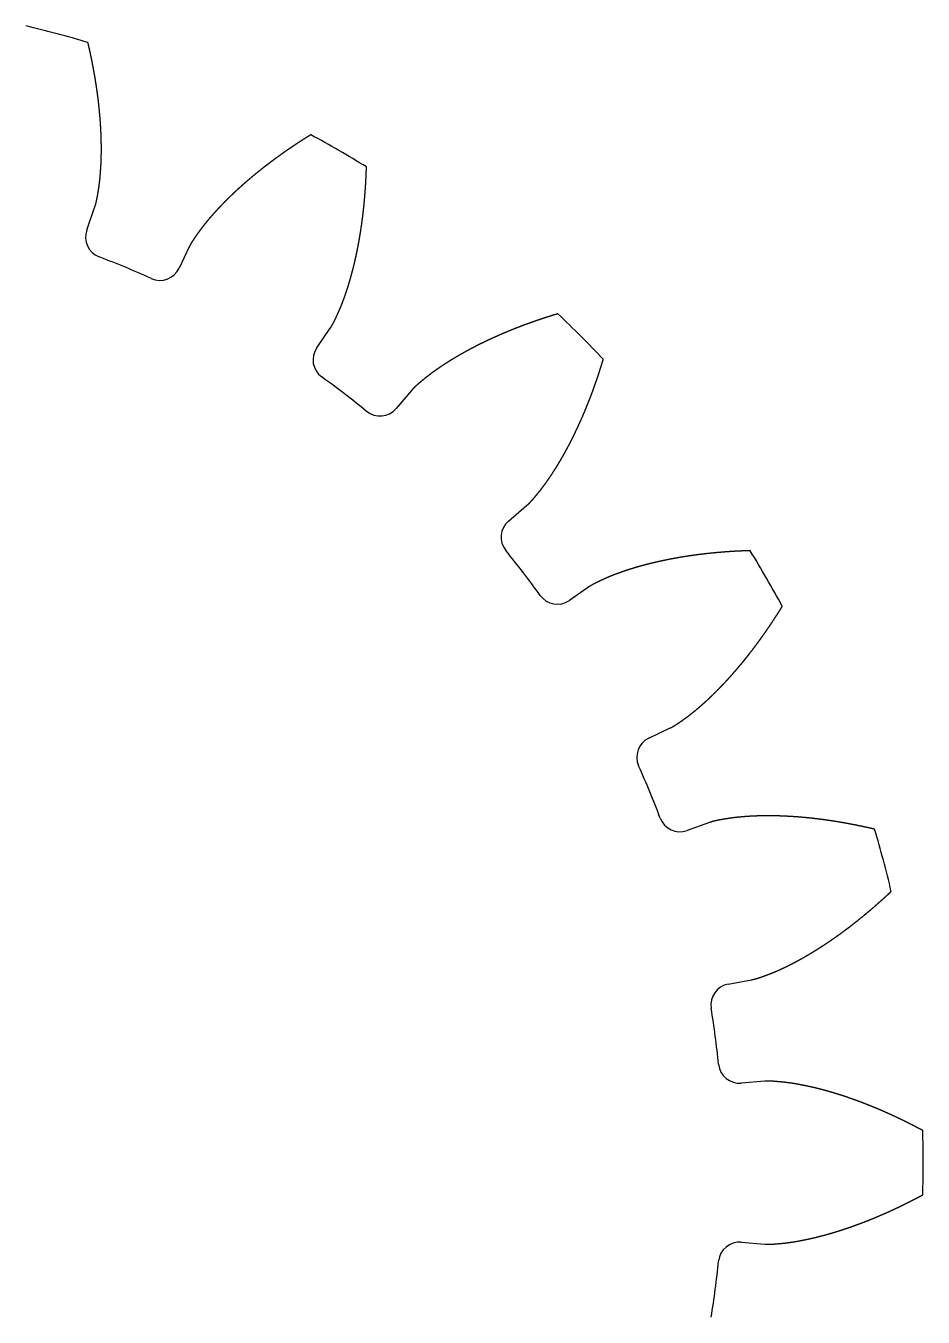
# Model space of a CAD drawing. Header units: millimetres. Extents: x -95.5 to -4.7, y -19.2 to 49.8.
# Drawn here: x -29.64 to -4.68, y 9.04 to 44.94 of the extents above; entities that cross this region are included whole.
import ezdxf

# ---------------------------------------------------------------- set-up
doc = ezdxf.new("R2010")
doc.units = ezdxf.units.MM
doc.layers.get('0').update_dxf_attribs({"linetype": 'CONTINUOUS'})

msp = doc.modelspace()

# ---------------------------------------------------------------- linework, layer by layer
for p, q in [((-27.946, 39.267, 0), (-27.725, 39.889)), ((-27.946, 39.267), (-27.725, 39.889)), ((-25.093, 38.799, 0), (-25.377, 38.202)), ((-25.093, 38.799), (-25.377, 38.202)), ((-21.548, 35.992, 0), (-21.174, 36.536)), ((-21.548, 35.992), (-21.174, 36.536)), ((-18.914, 34.802, 0), (-19.342, 34.299)), ((-18.914, 34.802), (-19.342, 34.299)), ((-16.216, 31.173, 0), (-15.714, 31.602)), ((-16.216, 31.173), (-15.714, 31.602)), ((-13.98, 29.342, 0), (-14.523, 28.967)), ((-13.98, 29.342), (-14.523, 28.967)), ((-12.313, 25.139, 0), (-11.717, 25.422)), ((-12.313, 25.139), (-11.717, 25.422)), ((-10.627, 22.791, 0), (-11.249, 22.57)), ((-10.627, 22.791), (-11.249, 22.57)), ((-10.105, 18.3, 0), (-9.455, 18.419)), ((-10.105, 18.3), (-9.455, 18.419)), ((-9.084, 15.595, 0), (-9.742, 15.542)), ((-9.084, 15.595), (-9.742, 15.542)), ((-9.742, 11.122, 0), (-9.084, 11.069, 0)), ((-9.742, 11.122), (-9.084, 11.069))]:
    msp.add_line(p, q)
for centre, radius, start, end in [((-37.183, 13.332, 0), 32.5, 73.4232, 76.5768), ((-37.183, 13.332), 32.5, 73.4232, 76.5768), ((-37.183, 13.332, 0), 32.5, 58.4232, 61.5768), ((-37.183, 13.332), 32.5, 58.4232, 61.5768), ((-27.392, 39.07, 0), 0.588, 160.4327, 249.1716), ((-27.392, 39.07), 0.588, 160.4327, 249.1716), ((-37.183, 13.332, 0), 26.949, 65.8284, 69.1716), ((-37.183, 13.332), 26.949, 65.8284, 69.1716), ((-25.908, 38.455, 0), 0.588, 245.8284, 334.5673), ((-25.908, 38.455), 0.588, 245.8284, 334.5673), ((-37.183, 13.332, 0), 32.5, 43.4232, 46.5768), ((-37.183, 13.332), 32.5, 43.4232, 46.5768), ((-21.064, 35.659, 0), 0.588, 145.4327, 234.1716), ((-21.064, 35.659), 0.588, 145.4327, 234.1716), ((-37.183, 13.332, 0), 26.949, 50.8284, 54.1716), ((-37.183, 13.332), 26.949, 50.8284, 54.1716), ((-19.79, 34.681, 0), 0.588, 230.8284, 319.5673), ((-19.79, 34.681), 0.588, 230.8284, 319.5673), ((-15.835, 30.726, 0), 0.588, 130.4327, 219.1716), ((-15.835, 30.726), 0.588, 130.4327, 219.1716), ((-37.183, 13.332, 0), 26.949, 35.8284, 39.1716), ((-37.183, 13.332), 26.949, 35.8284, 39.1716), ((-37.183, 13.332, 0), 32.5, 28.4232, 31.5768), ((-37.183, 13.332), 32.5, 28.4232, 31.5768), ((-14.857, 29.451, 0), 0.588, 215.8284, 304.5673), ((-14.857, 29.451), 0.588, 215.8284, 304.5673), ((-12.061, 24.608, 0), 0.588, 115.4327, 204.1716), ((-12.061, 24.608), 0.588, 115.4327, 204.1716), ((-37.183, 13.332, 0), 26.949, 20.8284, 24.1716), ((-37.183, 13.332), 26.949, 20.8284, 24.1716), ((-11.446, 23.124, 0), 0.588, 200.8284, 289.5673), ((-11.446, 23.124), 0.588, 200.8284, 289.5673), ((-37.183, 13.332, 0), 32.5, 13.4232, 16.5768), ((-37.183, 13.332), 32.5, 13.4232, 16.5768), ((-9.998, 17.721, 0), 0.588, 100.4327, 189.1716), ((-9.998, 17.721), 0.588, 100.4327, 189.1716), ((-37.183, 13.332, 0), 26.949, 5.8284, 9.1716), ((-37.183, 13.332), 26.949, 5.8284, 9.1716), ((-9.789, 16.129, 0), 0.588, 185.8284, 274.5673), ((-9.789, 16.129), 0.588, 185.8284, 274.5673), ((-37.183, 13.332, 0), 32.5, -1.5768, 1.5768), ((-37.183, 13.332), 32.5, -1.5768, 1.5768), ((-9.789, 10.536, 0), 0.588, 85.4327, 174.1716), ((-9.789, 10.536), 0.588, 85.4327, 174.1716), ((-37.183, 13.332, 0), 26.949, 350.8284, 354.1716), ((-37.183, 13.332), 26.949, 350.8284, 354.1716)]:
    msp.add_arc(centre, radius, start, end)
for points in [[(-27.725, 39.889, 0), (-27.721, 39.901, 0), (-27.713, 39.925, 0), (-27.701, 39.961, 0), (-27.688, 40.01, 0), (-27.673, 40.071, 0), (-27.661, 40.134, 0), (-27.649, 40.196, 0), (-27.638, 40.259, 0), (-27.627, 40.322, 0), (-27.617, 40.385, 0), (-27.607, 40.448, 0), (-27.598, 40.511, 0), (-27.59, 40.574, 0), (-27.583, 40.638, 0), (-27.576, 40.702, 0), (-27.57, 40.766, 0), (-27.565, 40.83, 0), (-27.56, 40.895, 0), (-27.555, 40.959, 0), (-27.551, 41.024, 0), (-27.548, 41.089, 0), (-27.545, 41.153, 0), (-27.543, 41.218, 0), (-27.541, 41.283, 0), (-27.539, 41.349, 0), (-27.538, 41.414, 0), (-27.538, 41.479, 0), (-27.538, 41.545, 0), (-27.538, 41.61, 0), (-27.539, 41.676, 0), (-27.54, 41.742, 0), (-27.542, 41.807, 0), (-27.544, 41.873, 0), (-27.546, 41.939, 0), (-27.549, 42.005, 0), (-27.553, 42.071, 0), (-27.556, 42.137, 0), (-27.56, 42.204, 0), (-27.565, 42.27, 0), (-27.57, 42.336, 0), (-27.575, 42.403, 0), (-27.581, 42.469, 0), (-27.587, 42.536, 0), (-27.593, 42.602, 0), (-27.6, 42.669, 0), (-27.607, 42.735, 0), (-27.614, 42.802, 0), (-27.622, 42.869, 0), (-27.63, 42.936, 0), (-27.639, 43.003, 0), (-27.648, 43.069, 0), (-27.657, 43.136, 0), (-27.666, 43.203, 0), (-27.676, 43.27, 0), (-27.687, 43.337, 0), (-27.697, 43.404, 0), (-27.708, 43.472, 0), (-27.719, 43.539, 0), (-27.731, 43.606, 0), (-27.743, 43.673, 0), (-27.755, 43.74, 0), (-27.768, 43.808, 0), (-27.781, 43.875, 0), (-27.794, 43.942, 0), (-27.807, 44.01, 0), (-27.821, 44.077, 0), (-27.835, 44.144, 0), (-27.85, 44.212, 0), (-27.865, 44.279, 0), (-27.88, 44.347, 0), (-27.892, 44.4, 0), (-27.902, 44.441, 0), (-27.908, 44.468, 0), (-27.911, 44.481, 0)], [(-27.725, 39.889), (-27.721, 39.901), (-27.713, 39.925), (-27.701, 39.961), (-27.688, 40.01), (-27.673, 40.071), (-27.661, 40.134), (-27.649, 40.196), (-27.638, 40.259), (-27.627, 40.322), (-27.617, 40.385), (-27.607, 40.448), (-27.598, 40.511), (-27.59, 40.574), (-27.583, 40.638), (-27.576, 40.702), (-27.57, 40.766), (-27.565, 40.83), (-27.56, 40.895), (-27.555, 40.959), (-27.551, 41.024), (-27.548, 41.089), (-27.545, 41.153), (-27.543, 41.218), (-27.541, 41.283), (-27.539, 41.349), (-27.538, 41.414), (-27.538, 41.479), (-27.538, 41.545), (-27.538, 41.61), (-27.539, 41.676), (-27.54, 41.742), (-27.542, 41.807), (-27.544, 41.873), (-27.546, 41.939), (-27.549, 42.005), (-27.553, 42.071), (-27.556, 42.137), (-27.56, 42.204), (-27.565, 42.27), (-27.57, 42.336), (-27.575, 42.403), (-27.581, 42.469), (-27.587, 42.536), (-27.593, 42.602), (-27.6, 42.669), (-27.607, 42.735), (-27.614, 42.802), (-27.622, 42.869), (-27.63, 42.936), (-27.639, 43.003), (-27.648, 43.069), (-27.657, 43.136), (-27.666, 43.203), (-27.676, 43.27), (-27.687, 43.337), (-27.697, 43.404), (-27.708, 43.472), (-27.719, 43.539), (-27.731, 43.606), (-27.743, 43.673), (-27.755, 43.74), (-27.768, 43.808), (-27.781, 43.875), (-27.794, 43.942), (-27.807, 44.01), (-27.821, 44.077), (-27.835, 44.144), (-27.85, 44.212), (-27.865, 44.279), (-27.88, 44.347), (-27.892, 44.4), (-27.902, 44.441), (-27.908, 44.468), (-27.911, 44.481)], [(-21.714, 41.915, 0), (-21.726, 41.907, 0), (-21.749, 41.893, 0), (-21.785, 41.871, 0), (-21.832, 41.841, 0), (-21.89, 41.804, 0), (-21.948, 41.767, 0), (-22.006, 41.73, 0), (-22.064, 41.692, 0), (-22.121, 41.654, 0), (-22.178, 41.616, 0), (-22.235, 41.578, 0), (-22.292, 41.54, 0), (-22.348, 41.501, 0), (-22.405, 41.462, 0), (-22.461, 41.423, 0), (-22.516, 41.384, 0), (-22.572, 41.344, 0), (-22.627, 41.304, 0), (-22.682, 41.264, 0), (-22.736, 41.224, 0), (-22.791, 41.184, 0), (-22.845, 41.143, 0), (-22.899, 41.102, 0), (-22.952, 41.061, 0), (-23.006, 41.02, 0), (-23.059, 40.979, 0), (-23.111, 40.937, 0), (-23.164, 40.895, 0), (-23.216, 40.853, 0), (-23.268, 40.811, 0), (-23.32, 40.768, 0), (-23.371, 40.725, 0), (-23.422, 40.682, 0), (-23.472, 40.639, 0), (-23.523, 40.596, 0), (-23.573, 40.552, 0), (-23.622, 40.508, 0), (-23.672, 40.464, 0), (-23.721, 40.419, 0), (-23.77, 40.375, 0), (-23.818, 40.33, 0), (-23.866, 40.285, 0), (-23.914, 40.239, 0), (-23.961, 40.194, 0), (-24.008, 40.148, 0), (-24.055, 40.102, 0), (-24.101, 40.056, 0), (-24.147, 40.009, 0), (-24.192, 39.962, 0), (-24.237, 39.915, 0), (-24.282, 39.868, 0), (-24.326, 39.82, 0), (-24.37, 39.772, 0), (-24.413, 39.724, 0), (-24.456, 39.676, 0), (-24.499, 39.627, 0), (-24.541, 39.578, 0), (-24.582, 39.529, 0), (-24.623, 39.479, 0), (-24.664, 39.429, 0), (-24.704, 39.379, 0), (-24.743, 39.328, 0), (-24.781, 39.277, 0), (-24.819, 39.226, 0), (-24.856, 39.174, 0), (-24.893, 39.122, 0), (-24.93, 39.07, 0), (-24.966, 39.017, 0), (-25.001, 38.964, 0), (-25.034, 38.911, 0), (-25.059, 38.867, 0), (-25.077, 38.833, 0), (-25.088, 38.81, 0), (-25.093, 38.799, 0)], [(-21.714, 41.915), (-21.726, 41.907), (-21.749, 41.893), (-21.785, 41.871), (-21.832, 41.841), (-21.89, 41.804), (-21.948, 41.767), (-22.006, 41.73), (-22.064, 41.692), (-22.121, 41.654), (-22.178, 41.616), (-22.235, 41.578), (-22.292, 41.54), (-22.348, 41.501), (-22.405, 41.462), (-22.461, 41.423), (-22.516, 41.384), (-22.572, 41.344), (-22.627, 41.304), (-22.682, 41.264), (-22.736, 41.224), (-22.791, 41.184), (-22.845, 41.143), (-22.899, 41.102), (-22.952, 41.061), (-23.006, 41.02), (-23.059, 40.979), (-23.111, 40.937), (-23.164, 40.895), (-23.216, 40.853), (-23.268, 40.811), (-23.32, 40.768), (-23.371, 40.725), (-23.422, 40.682), (-23.472, 40.639), (-23.523, 40.596), (-23.573, 40.552), (-23.622, 40.508), (-23.672, 40.464), (-23.721, 40.419), (-23.77, 40.375), (-23.818, 40.33), (-23.866, 40.285), (-23.914, 40.239), (-23.961, 40.194), (-24.008, 40.148), (-24.055, 40.102), (-24.101, 40.056), (-24.147, 40.009), (-24.192, 39.962), (-24.237, 39.915), (-24.282, 39.868), (-24.326, 39.82), (-24.37, 39.772), (-24.413, 39.724), (-24.456, 39.676), (-24.499, 39.627), (-24.541, 39.578), (-24.582, 39.529), (-24.623, 39.479), (-24.664, 39.429), (-24.704, 39.379), (-24.743, 39.328), (-24.781, 39.277), (-24.819, 39.226), (-24.856, 39.174), (-24.893, 39.122), (-24.93, 39.07), (-24.966, 39.017), (-25.001, 38.964), (-25.034, 38.911), (-25.059, 38.867), (-25.077, 38.833), (-25.088, 38.81), (-25.093, 38.799)], [(-21.174, 36.536, 0), (-21.167, 36.546, 0), (-21.153, 36.567, 0), (-21.132, 36.599, 0), (-21.107, 36.643, 0), (-21.077, 36.699, 0), (-21.048, 36.756, 0), (-21.021, 36.813, 0), (-20.994, 36.871, 0), (-20.967, 36.929, 0), (-20.941, 36.987, 0), (-20.916, 37.045, 0), (-20.89, 37.104, 0), (-20.866, 37.163, 0), (-20.842, 37.223, 0), (-20.82, 37.283, 0), (-20.797, 37.343, 0), (-20.775, 37.404, 0), (-20.754, 37.465, 0), (-20.733, 37.526, 0), (-20.713, 37.587, 0), (-20.692, 37.649, 0), (-20.673, 37.711, 0), (-20.654, 37.773, 0), (-20.635, 37.835, 0), (-20.617, 37.898, 0), (-20.599, 37.961, 0), (-20.582, 38.024, 0), (-20.565, 38.087, 0), (-20.548, 38.15, 0), (-20.532, 38.214, 0), (-20.516, 38.278, 0), (-20.5, 38.342, 0), (-20.485, 38.406, 0), (-20.471, 38.47, 0), (-20.456, 38.535, 0), (-20.443, 38.599, 0), (-20.429, 38.664, 0), (-20.416, 38.729, 0), (-20.403, 38.794, 0), (-20.39, 38.86, 0), (-20.378, 38.925, 0), (-20.367, 38.991, 0), (-20.355, 39.057, 0), (-20.344, 39.123, 0), (-20.333, 39.189, 0), (-20.323, 39.255, 0), (-20.313, 39.321, 0), (-20.303, 39.388, 0), (-20.294, 39.454, 0), (-20.285, 39.521, 0), (-20.276, 39.588, 0), (-20.268, 39.655, 0), (-20.259, 39.722, 0), (-20.252, 39.79, 0), (-20.244, 39.857, 0), (-20.237, 39.925, 0), (-20.23, 39.992, 0), (-20.224, 40.06, 0), (-20.218, 40.128, 0), (-20.212, 40.196, 0), (-20.206, 40.264, 0), (-20.201, 40.332, 0), (-20.196, 40.401, 0), (-20.191, 40.469, 0), (-20.187, 40.538, 0), (-20.183, 40.606, 0), (-20.179, 40.675, 0), (-20.176, 40.744, 0), (-20.173, 40.813, 0), (-20.17, 40.882, 0), (-20.168, 40.937, 0), (-20.166, 40.979, 0), (-20.165, 41.006, 0), (-20.165, 41.02, 0)], [(-21.174, 36.536), (-21.167, 36.546), (-21.153, 36.567), (-21.132, 36.599), (-21.107, 36.643), (-21.077, 36.699), (-21.048, 36.756), (-21.021, 36.813), (-20.994, 36.871), (-20.967, 36.929), (-20.941, 36.987), (-20.916, 37.045), (-20.89, 37.104), (-20.866, 37.163), (-20.842, 37.223), (-20.82, 37.283), (-20.797, 37.343), (-20.775, 37.404), (-20.754, 37.465), (-20.733, 37.526), (-20.713, 37.587), (-20.692, 37.649), (-20.673, 37.711), (-20.654, 37.773), (-20.635, 37.835), (-20.617, 37.898), (-20.599, 37.961), (-20.582, 38.024), (-20.565, 38.087), (-20.548, 38.15), (-20.532, 38.214), (-20.516, 38.278), (-20.5, 38.342), (-20.485, 38.406), (-20.471, 38.47), (-20.456, 38.535), (-20.443, 38.599), (-20.429, 38.664), (-20.416, 38.729), (-20.403, 38.794), (-20.39, 38.86), (-20.378, 38.925), (-20.367, 38.991), (-20.355, 39.057), (-20.344, 39.123), (-20.333, 39.189), (-20.323, 39.255), (-20.313, 39.321), (-20.303, 39.388), (-20.294, 39.454), (-20.285, 39.521), (-20.276, 39.588), (-20.268, 39.655), (-20.259, 39.722), (-20.252, 39.79), (-20.244, 39.857), (-20.237, 39.925), (-20.23, 39.992), (-20.224, 40.06), (-20.218, 40.128), (-20.212, 40.196), (-20.206, 40.264), (-20.201, 40.332), (-20.196, 40.401), (-20.191, 40.469), (-20.187, 40.538), (-20.183, 40.606), (-20.179, 40.675), (-20.176, 40.744), (-20.173, 40.813), (-20.17, 40.882), (-20.168, 40.937), (-20.166, 40.979), (-20.165, 41.006), (-20.165, 41.02)], [(-14.844, 36.937, 0), (-14.857, 36.933, 0), (-14.883, 36.925, 0), (-14.923, 36.913, 0), (-14.976, 36.896, 0), (-15.042, 36.876, 0), (-15.108, 36.855, 0), (-15.173, 36.834, 0), (-15.239, 36.812, 0), (-15.304, 36.791, 0), (-15.369, 36.769, 0), (-15.434, 36.747, 0), (-15.499, 36.724, 0), (-15.563, 36.701, 0), (-15.628, 36.678, 0), (-15.692, 36.655, 0), (-15.756, 36.632, 0), (-15.82, 36.608, 0), (-15.883, 36.584, 0), (-15.947, 36.559, 0), (-16.01, 36.535, 0), (-16.073, 36.51, 0), (-16.136, 36.485, 0), (-16.198, 36.459, 0), (-16.26, 36.433, 0), (-16.323, 36.407, 0), (-16.385, 36.381, 0), (-16.446, 36.354, 0), (-16.508, 36.327, 0), (-16.569, 36.3, 0), (-16.63, 36.273, 0), (-16.691, 36.245, 0), (-16.752, 36.217, 0), (-16.812, 36.189, 0), (-16.872, 36.16, 0), (-16.932, 36.131, 0), (-16.992, 36.102, 0), (-17.051, 36.072, 0), (-17.11, 36.042, 0), (-17.169, 36.012, 0), (-17.228, 35.982, 0), (-17.286, 35.951, 0), (-17.344, 35.92, 0), (-17.402, 35.888, 0), (-17.459, 35.856, 0), (-17.517, 35.824, 0), (-17.573, 35.792, 0), (-17.63, 35.759, 0), (-17.686, 35.726, 0), (-17.743, 35.692, 0), (-17.798, 35.659, 0), (-17.854, 35.624, 0), (-17.909, 35.59, 0), (-17.963, 35.555, 0), (-18.018, 35.52, 0), (-18.072, 35.484, 0), (-18.125, 35.448, 0), (-18.179, 35.411, 0), (-18.231, 35.375, 0), (-18.284, 35.337, 0), (-18.336, 35.3, 0), (-18.388, 35.261, 0), (-18.439, 35.223, 0), (-18.489, 35.183, 0), (-18.539, 35.143, 0), (-18.588, 35.103, 0), (-18.637, 35.062, 0), (-18.686, 35.021, 0), (-18.734, 34.98, 0), (-18.782, 34.938, 0), (-18.828, 34.894, 0), (-18.863, 34.858, 0), (-18.889, 34.83, 0), (-18.906, 34.811, 0), (-18.914, 34.802, 0)], [(-14.844, 36.937), (-14.857, 36.933), (-14.883, 36.925), (-14.923, 36.913), (-14.976, 36.896), (-15.042, 36.876), (-15.108, 36.855), (-15.173, 36.834), (-15.239, 36.812), (-15.304, 36.791), (-15.369, 36.769), (-15.434, 36.747), (-15.499, 36.724), (-15.563, 36.701), (-15.628, 36.678), (-15.692, 36.655), (-15.756, 36.632), (-15.82, 36.608), (-15.883, 36.584), (-15.947, 36.559), (-16.01, 36.535), (-16.073, 36.51), (-16.136, 36.485), (-16.198, 36.459), (-16.26, 36.433), (-16.323, 36.407), (-16.385, 36.381), (-16.446, 36.354), (-16.508, 36.327), (-16.569, 36.3), (-16.63, 36.273), (-16.691, 36.245), (-16.752, 36.217), (-16.812, 36.189), (-16.872, 36.16), (-16.932, 36.131), (-16.992, 36.102), (-17.051, 36.072), (-17.11, 36.042), (-17.169, 36.012), (-17.228, 35.982), (-17.286, 35.951), (-17.344, 35.92), (-17.402, 35.888), (-17.459, 35.856), (-17.517, 35.824), (-17.573, 35.792), (-17.63, 35.759), (-17.686, 35.726), (-17.743, 35.692), (-17.798, 35.659), (-17.854, 35.624), (-17.909, 35.59), (-17.963, 35.555), (-18.018, 35.52), (-18.072, 35.484), (-18.125, 35.448), (-18.179, 35.411), (-18.231, 35.375), (-18.284, 35.337), (-18.336, 35.3), (-18.388, 35.261), (-18.439, 35.223), (-18.489, 35.183), (-18.539, 35.143), (-18.588, 35.103), (-18.637, 35.062), (-18.686, 35.021), (-18.734, 34.98), (-18.782, 34.938), (-18.828, 34.894), (-18.863, 34.858), (-18.889, 34.83), (-18.906, 34.811), (-18.914, 34.802)], [(-15.714, 31.602, 0), (-15.704, 31.61, 0), (-15.685, 31.627, 0), (-15.657, 31.652, 0), (-15.621, 31.688, 0), (-15.578, 31.734, 0), (-15.536, 31.781, 0), (-15.494, 31.83, 0), (-15.453, 31.879, 0), (-15.413, 31.928, 0), (-15.372, 31.977, 0), (-15.332, 32.027, 0), (-15.293, 32.077, 0), (-15.254, 32.128, 0), (-15.216, 32.179, 0), (-15.178, 32.232, 0), (-15.141, 32.284, 0), (-15.104, 32.337, 0), (-15.068, 32.39, 0), (-15.032, 32.444, 0), (-14.996, 32.498, 0), (-14.961, 32.552, 0), (-14.926, 32.607, 0), (-14.891, 32.662, 0), (-14.857, 32.717, 0), (-14.823, 32.773, 0), (-14.79, 32.829, 0), (-14.757, 32.885, 0), (-14.724, 32.942, 0), (-14.691, 32.999, 0), (-14.659, 33.056, 0), (-14.627, 33.114, 0), (-14.596, 33.172, 0), (-14.565, 33.23, 0), (-14.534, 33.288, 0), (-14.504, 33.347, 0), (-14.473, 33.405, 0), (-14.443, 33.465, 0), (-14.414, 33.524, 0), (-14.385, 33.584, 0), (-14.356, 33.644, 0), (-14.327, 33.704, 0), (-14.299, 33.764, 0), (-14.271, 33.825, 0), (-14.243, 33.885, 0), (-14.215, 33.947, 0), (-14.188, 34.008, 0), (-14.161, 34.069, 0), (-14.135, 34.131, 0), (-14.108, 34.193, 0), (-14.082, 34.255, 0), (-14.057, 34.317, 0), (-14.031, 34.38, 0), (-14.006, 34.443, 0), (-13.981, 34.506, 0), (-13.956, 34.569, 0), (-13.932, 34.632, 0), (-13.908, 34.696, 0), (-13.884, 34.76, 0), (-13.86, 34.824, 0), (-13.837, 34.888, 0), (-13.814, 34.952, 0), (-13.791, 35.017, 0), (-13.769, 35.082, 0), (-13.747, 35.146, 0), (-13.725, 35.212, 0), (-13.703, 35.277, 0), (-13.682, 35.342, 0), (-13.661, 35.408, 0), (-13.64, 35.474, 0), (-13.619, 35.54, 0), (-13.603, 35.592, 0), (-13.591, 35.632, 0), (-13.583, 35.659, 0), (-13.579, 35.672, 0)], [(-15.714, 31.602), (-15.704, 31.61), (-15.685, 31.627), (-15.657, 31.652), (-15.621, 31.688), (-15.578, 31.734), (-15.536, 31.781), (-15.494, 31.83), (-15.453, 31.879), (-15.413, 31.928), (-15.372, 31.977), (-15.332, 32.027), (-15.293, 32.077), (-15.254, 32.128), (-15.216, 32.179), (-15.178, 32.232), (-15.141, 32.284), (-15.104, 32.337), (-15.068, 32.39), (-15.032, 32.444), (-14.996, 32.498), (-14.961, 32.552), (-14.926, 32.607), (-14.891, 32.662), (-14.857, 32.717), (-14.823, 32.773), (-14.79, 32.829), (-14.757, 32.885), (-14.724, 32.942), (-14.691, 32.999), (-14.659, 33.056), (-14.627, 33.114), (-14.596, 33.172), (-14.565, 33.23), (-14.534, 33.288), (-14.504, 33.347), (-14.473, 33.405), (-14.443, 33.465), (-14.414, 33.524), (-14.385, 33.584), (-14.356, 33.644), (-14.327, 33.704), (-14.299, 33.764), (-14.271, 33.825), (-14.243, 33.885), (-14.215, 33.947), (-14.188, 34.008), (-14.161, 34.069), (-14.135, 34.131), (-14.108, 34.193), (-14.082, 34.255), (-14.057, 34.317), (-14.031, 34.38), (-14.006, 34.443), (-13.981, 34.506), (-13.956, 34.569), (-13.932, 34.632), (-13.908, 34.696), (-13.884, 34.76), (-13.86, 34.824), (-13.837, 34.888), (-13.814, 34.952), (-13.791, 35.017), (-13.769, 35.082), (-13.747, 35.146), (-13.725, 35.212), (-13.703, 35.277), (-13.682, 35.342), (-13.661, 35.408), (-13.64, 35.474), (-13.619, 35.54), (-13.603, 35.592), (-13.591, 35.632), (-13.583, 35.659), (-13.579, 35.672)], [(-9.495, 30.351, 0), (-9.509, 30.35, 0), (-9.537, 30.349, 0), (-9.578, 30.348, 0), (-9.634, 30.346, 0), (-9.703, 30.343, 0), (-9.772, 30.34, 0), (-9.841, 30.336, 0), (-9.909, 30.333, 0), (-9.978, 30.329, 0), (-10.047, 30.324, 0), (-10.115, 30.32, 0), (-10.183, 30.315, 0), (-10.252, 30.309, 0), (-10.32, 30.304, 0), (-10.388, 30.298, 0), (-10.456, 30.292, 0), (-10.523, 30.285, 0), (-10.591, 30.279, 0), (-10.659, 30.271, 0), (-10.726, 30.264, 0), (-10.793, 30.256, 0), (-10.86, 30.248, 0), (-10.927, 30.24, 0), (-10.994, 30.231, 0), (-11.061, 30.222, 0), (-11.128, 30.212, 0), (-11.194, 30.203, 0), (-11.261, 30.193, 0), (-11.327, 30.182, 0), (-11.393, 30.172, 0), (-11.459, 30.16, 0), (-11.525, 30.149, 0), (-11.59, 30.137, 0), (-11.656, 30.125, 0), (-11.721, 30.113, 0), (-11.786, 30.1, 0), (-11.851, 30.087, 0), (-11.916, 30.073, 0), (-11.981, 30.059, 0), (-12.045, 30.045, 0), (-12.11, 30.03, 0), (-12.174, 30.015, 0), (-12.238, 30, 0), (-12.302, 29.984, 0), (-12.365, 29.968, 0), (-12.429, 29.951, 0), (-12.492, 29.934, 0), (-12.555, 29.917, 0), (-12.618, 29.899, 0), (-12.68, 29.881, 0), (-12.743, 29.862, 0), (-12.805, 29.843, 0), (-12.867, 29.823, 0), (-12.928, 29.803, 0), (-12.99, 29.783, 0), (-13.051, 29.762, 0), (-13.112, 29.74, 0), (-13.172, 29.718, 0), (-13.233, 29.696, 0), (-13.293, 29.673, 0), (-13.352, 29.65, 0), (-13.412, 29.625, 0), (-13.47, 29.6, 0), (-13.529, 29.574, 0), (-13.587, 29.548, 0), (-13.645, 29.522, 0), (-13.703, 29.495, 0), (-13.76, 29.467, 0), (-13.817, 29.439, 0), (-13.873, 29.409, 0), (-13.916, 29.383, 0), (-13.948, 29.363, 0), (-13.969, 29.349, 0), (-13.98, 29.342, 0)], [(-9.495, 30.351), (-9.509, 30.35), (-9.537, 30.349), (-9.578, 30.348), (-9.634, 30.346), (-9.703, 30.343), (-9.772, 30.34), (-9.841, 30.336), (-9.909, 30.333), (-9.978, 30.329), (-10.047, 30.324), (-10.115, 30.32), (-10.183, 30.315), (-10.252, 30.309), (-10.32, 30.304), (-10.388, 30.298), (-10.456, 30.292), (-10.523, 30.285), (-10.591, 30.279), (-10.659, 30.271), (-10.726, 30.264), (-10.793, 30.256), (-10.86, 30.248), (-10.927, 30.24), (-10.994, 30.231), (-11.061, 30.222), (-11.128, 30.212), (-11.194, 30.203), (-11.261, 30.193), (-11.327, 30.182), (-11.393, 30.172), (-11.459, 30.16), (-11.525, 30.149), (-11.59, 30.137), (-11.656, 30.125), (-11.721, 30.113), (-11.786, 30.1), (-11.851, 30.087), (-11.916, 30.073), (-11.981, 30.059), (-12.045, 30.045), (-12.11, 30.03), (-12.174, 30.015), (-12.238, 30), (-12.302, 29.984), (-12.365, 29.968), (-12.429, 29.951), (-12.492, 29.934), (-12.555, 29.917), (-12.618, 29.899), (-12.68, 29.881), (-12.743, 29.862), (-12.805, 29.843), (-12.867, 29.823), (-12.928, 29.803), (-12.99, 29.783), (-13.051, 29.762), (-13.112, 29.74), (-13.172, 29.718), (-13.233, 29.696), (-13.293, 29.673), (-13.352, 29.65), (-13.412, 29.625), (-13.47, 29.6), (-13.529, 29.574), (-13.587, 29.548), (-13.645, 29.522), (-13.703, 29.495), (-13.76, 29.467), (-13.817, 29.439), (-13.873, 29.409), (-13.916, 29.383), (-13.948, 29.363), (-13.969, 29.349), (-13.98, 29.342)], [(-11.717, 25.422, 0), (-11.705, 25.428, 0), (-11.683, 25.439, 0), (-11.649, 25.457, 0), (-11.605, 25.482, 0), (-11.551, 25.515, 0), (-11.498, 25.55, 0), (-11.446, 25.586, 0), (-11.394, 25.622, 0), (-11.342, 25.659, 0), (-11.29, 25.697, 0), (-11.238, 25.734, 0), (-11.187, 25.773, 0), (-11.137, 25.812, 0), (-11.086, 25.852, 0), (-11.036, 25.892, 0), (-10.987, 25.933, 0), (-10.938, 25.975, 0), (-10.889, 26.017, 0), (-10.84, 26.06, 0), (-10.792, 26.102, 0), (-10.743, 26.146, 0), (-10.695, 26.189, 0), (-10.648, 26.234, 0), (-10.6, 26.278, 0), (-10.553, 26.323, 0), (-10.507, 26.369, 0), (-10.46, 26.415, 0), (-10.414, 26.461, 0), (-10.368, 26.508, 0), (-10.322, 26.555, 0), (-10.276, 26.602, 0), (-10.231, 26.65, 0), (-10.186, 26.698, 0), (-10.141, 26.746, 0), (-10.096, 26.795, 0), (-10.052, 26.844, 0), (-10.008, 26.893, 0), (-9.964, 26.943, 0), (-9.92, 26.993, 0), (-9.877, 27.043, 0), (-9.833, 27.094, 0), (-9.79, 27.145, 0), (-9.747, 27.196, 0), (-9.705, 27.248, 0), (-9.663, 27.3, 0), (-9.62, 27.352, 0), (-9.579, 27.404, 0), (-9.537, 27.457, 0), (-9.495, 27.51, 0), (-9.454, 27.563, 0), (-9.413, 27.617, 0), (-9.372, 27.671, 0), (-9.332, 27.725, 0), (-9.291, 27.779, 0), (-9.251, 27.834, 0), (-9.211, 27.889, 0), (-9.172, 27.944, 0), (-9.132, 27.999, 0), (-9.093, 28.055, 0), (-9.054, 28.111, 0), (-9.015, 28.167, 0), (-8.976, 28.224, 0), (-8.938, 28.28, 0), (-8.899, 28.337, 0), (-8.861, 28.394, 0), (-8.824, 28.452, 0), (-8.786, 28.51, 0), (-8.749, 28.567, 0), (-8.711, 28.626, 0), (-8.674, 28.684, 0), (-8.645, 28.731, 0), (-8.623, 28.766, 0), (-8.608, 28.79, 0), (-8.601, 28.802, 0)], [(-11.717, 25.422), (-11.705, 25.428), (-11.683, 25.439), (-11.649, 25.457), (-11.605, 25.482), (-11.551, 25.515), (-11.498, 25.55), (-11.446, 25.586), (-11.394, 25.622), (-11.342, 25.659), (-11.29, 25.697), (-11.238, 25.734), (-11.187, 25.773), (-11.137, 25.812), (-11.086, 25.852), (-11.036, 25.892), (-10.987, 25.933), (-10.938, 25.975), (-10.889, 26.017), (-10.84, 26.06), (-10.792, 26.102), (-10.743, 26.146), (-10.695, 26.189), (-10.648, 26.234), (-10.6, 26.278), (-10.553, 26.323), (-10.507, 26.369), (-10.46, 26.415), (-10.414, 26.461), (-10.368, 26.508), (-10.322, 26.555), (-10.276, 26.602), (-10.231, 26.65), (-10.186, 26.698), (-10.141, 26.746), (-10.096, 26.795), (-10.052, 26.844), (-10.008, 26.893), (-9.964, 26.943), (-9.92, 26.993), (-9.877, 27.043), (-9.833, 27.094), (-9.79, 27.145), (-9.747, 27.196), (-9.705, 27.248), (-9.663, 27.3), (-9.62, 27.352), (-9.579, 27.404), (-9.537, 27.457), (-9.495, 27.51), (-9.454, 27.563), (-9.413, 27.617), (-9.372, 27.671), (-9.332, 27.725), (-9.291, 27.779), (-9.251, 27.834), (-9.211, 27.889), (-9.172, 27.944), (-9.132, 27.999), (-9.093, 28.055), (-9.054, 28.111), (-9.015, 28.167), (-8.976, 28.224), (-8.938, 28.28), (-8.899, 28.337), (-8.861, 28.394), (-8.824, 28.452), (-8.786, 28.51), (-8.749, 28.567), (-8.711, 28.626), (-8.674, 28.684), (-8.645, 28.731), (-8.623, 28.766), (-8.608, 28.79), (-8.601, 28.802)], [(-6.034, 22.604, 0), (-6.048, 22.608, 0), (-6.075, 22.614, 0), (-6.115, 22.623, 0), (-6.169, 22.636, 0), (-6.237, 22.651, 0), (-6.304, 22.666, 0), (-6.371, 22.68, 0), (-6.439, 22.694, 0), (-6.506, 22.708, 0), (-6.573, 22.722, 0), (-6.641, 22.735, 0), (-6.708, 22.748, 0), (-6.775, 22.76, 0), (-6.842, 22.773, 0), (-6.91, 22.785, 0), (-6.977, 22.796, 0), (-7.044, 22.808, 0), (-7.111, 22.818, 0), (-7.178, 22.829, 0), (-7.245, 22.839, 0), (-7.312, 22.849, 0), (-7.379, 22.859, 0), (-7.446, 22.868, 0), (-7.513, 22.877, 0), (-7.58, 22.885, 0), (-7.647, 22.894, 0), (-7.713, 22.901, 0), (-7.78, 22.909, 0), (-7.847, 22.916, 0), (-7.913, 22.923, 0), (-7.98, 22.929, 0), (-8.047, 22.935, 0), (-8.113, 22.941, 0), (-8.179, 22.946, 0), (-8.246, 22.951, 0), (-8.312, 22.955, 0), (-8.378, 22.959, 0), (-8.444, 22.963, 0), (-8.51, 22.966, 0), (-8.576, 22.969, 0), (-8.642, 22.972, 0), (-8.708, 22.974, 0), (-8.774, 22.975, 0), (-8.84, 22.977, 0), (-8.905, 22.977, 0), (-8.971, 22.978, 0), (-9.036, 22.978, 0), (-9.102, 22.977, 0), (-9.167, 22.976, 0), (-9.232, 22.975, 0), (-9.297, 22.973, 0), (-9.362, 22.971, 0), (-9.427, 22.968, 0), (-9.492, 22.964, 0), (-9.556, 22.96, 0), (-9.621, 22.956, 0), (-9.685, 22.951, 0), (-9.749, 22.945, 0), (-9.813, 22.94, 0), (-9.877, 22.933, 0), (-9.941, 22.926, 0), (-10.005, 22.917, 0), (-10.068, 22.908, 0), (-10.131, 22.899, 0), (-10.194, 22.888, 0), (-10.257, 22.878, 0), (-10.319, 22.867, 0), (-10.382, 22.855, 0), (-10.444, 22.842, 0), (-10.506, 22.828, 0), (-10.555, 22.814, 0), (-10.591, 22.803, 0), (-10.615, 22.795, 0), (-10.627, 22.791, 0)], [(-6.034, 22.604), (-6.048, 22.608), (-6.075, 22.614), (-6.115, 22.623), (-6.169, 22.636), (-6.237, 22.651), (-6.304, 22.666), (-6.371, 22.68), (-6.439, 22.694), (-6.506, 22.708), (-6.573, 22.722), (-6.641, 22.735), (-6.708, 22.748), (-6.775, 22.76), (-6.842, 22.773), (-6.91, 22.785), (-6.977, 22.796), (-7.044, 22.808), (-7.111, 22.818), (-7.178, 22.829), (-7.245, 22.839), (-7.312, 22.849), (-7.379, 22.859), (-7.446, 22.868), (-7.513, 22.877), (-7.58, 22.885), (-7.647, 22.894), (-7.713, 22.901), (-7.78, 22.909), (-7.847, 22.916), (-7.913, 22.923), (-7.98, 22.929), (-8.047, 22.935), (-8.113, 22.941), (-8.179, 22.946), (-8.246, 22.951), (-8.312, 22.955), (-8.378, 22.959), (-8.444, 22.963), (-8.51, 22.966), (-8.576, 22.969), (-8.642, 22.972), (-8.708, 22.974), (-8.774, 22.975), (-8.84, 22.977), (-8.905, 22.977), (-8.971, 22.978), (-9.036, 22.978), (-9.102, 22.977), (-9.167, 22.976), (-9.232, 22.975), (-9.297, 22.973), (-9.362, 22.971), (-9.427, 22.968), (-9.492, 22.964), (-9.556, 22.96), (-9.621, 22.956), (-9.685, 22.951), (-9.749, 22.945), (-9.813, 22.94), (-9.877, 22.933), (-9.941, 22.926), (-10.005, 22.917), (-10.068, 22.908), (-10.131, 22.899), (-10.194, 22.888), (-10.257, 22.878), (-10.319, 22.867), (-10.382, 22.855), (-10.444, 22.842), (-10.506, 22.828), (-10.555, 22.814), (-10.591, 22.803), (-10.615, 22.795), (-10.627, 22.791)], [(-9.455, 18.419, 0), (-9.443, 18.422, 0), (-9.418, 18.426, 0), (-9.381, 18.435, 0), (-9.332, 18.447, 0), (-9.272, 18.466, 0), (-9.211, 18.486, 0), (-9.151, 18.507, 0), (-9.092, 18.529, 0), (-9.032, 18.551, 0), (-8.972, 18.574, 0), (-8.913, 18.597, 0), (-8.853, 18.621, 0), (-8.794, 18.645, 0), (-8.735, 18.671, 0), (-8.677, 18.697, 0), (-8.618, 18.724, 0), (-8.56, 18.751, 0), (-8.502, 18.779, 0), (-8.444, 18.808, 0), (-8.386, 18.837, 0), (-8.328, 18.866, 0), (-8.27, 18.896, 0), (-8.213, 18.926, 0), (-8.156, 18.957, 0), (-8.098, 18.988, 0), (-8.041, 19.02, 0), (-7.985, 19.052, 0), (-7.928, 19.085, 0), (-7.871, 19.118, 0), (-7.815, 19.152, 0), (-7.759, 19.186, 0), (-7.702, 19.22, 0), (-7.646, 19.255, 0), (-7.591, 19.29, 0), (-7.535, 19.325, 0), (-7.479, 19.361, 0), (-7.424, 19.397, 0), (-7.369, 19.434, 0), (-7.313, 19.471, 0), (-7.258, 19.508, 0), (-7.203, 19.546, 0), (-7.149, 19.584, 0), (-7.094, 19.623, 0), (-7.04, 19.662, 0), (-6.985, 19.701, 0), (-6.931, 19.74, 0), (-6.877, 19.78, 0), (-6.823, 19.82, 0), (-6.769, 19.861, 0), (-6.716, 19.901, 0), (-6.662, 19.943, 0), (-6.609, 19.984, 0), (-6.556, 20.026, 0), (-6.503, 20.068, 0), (-6.45, 20.11, 0), (-6.397, 20.153, 0), (-6.344, 20.196, 0), (-6.292, 20.239, 0), (-6.239, 20.283, 0), (-6.187, 20.327, 0), (-6.135, 20.371, 0), (-6.083, 20.416, 0), (-6.031, 20.46, 0), (-5.98, 20.506, 0), (-5.928, 20.551, 0), (-5.877, 20.597, 0), (-5.825, 20.643, 0), (-5.774, 20.689, 0), (-5.723, 20.735, 0), (-5.672, 20.782, 0), (-5.632, 20.82, 0), (-5.602, 20.848, 0), (-5.581, 20.867, 0), (-5.571, 20.877, 0)], [(-9.455, 18.419), (-9.443, 18.422), (-9.418, 18.426), (-9.381, 18.435), (-9.332, 18.447), (-9.272, 18.466), (-9.211, 18.486), (-9.151, 18.507), (-9.092, 18.529), (-9.032, 18.551), (-8.972, 18.574), (-8.913, 18.597), (-8.853, 18.621), (-8.794, 18.645), (-8.735, 18.671), (-8.677, 18.697), (-8.618, 18.724), (-8.56, 18.751), (-8.502, 18.779), (-8.444, 18.808), (-8.386, 18.837), (-8.328, 18.866), (-8.27, 18.896), (-8.213, 18.926), (-8.156, 18.957), (-8.098, 18.988), (-8.041, 19.02), (-7.985, 19.052), (-7.928, 19.085), (-7.871, 19.118), (-7.815, 19.152), (-7.759, 19.186), (-7.702, 19.22), (-7.646, 19.255), (-7.591, 19.29), (-7.535, 19.325), (-7.479, 19.361), (-7.424, 19.397), (-7.369, 19.434), (-7.313, 19.471), (-7.258, 19.508), (-7.203, 19.546), (-7.149, 19.584), (-7.094, 19.623), (-7.04, 19.662), (-6.985, 19.701), (-6.931, 19.74), (-6.877, 19.78), (-6.823, 19.82), (-6.769, 19.861), (-6.716, 19.901), (-6.662, 19.943), (-6.609, 19.984), (-6.556, 20.026), (-6.503, 20.068), (-6.45, 20.11), (-6.397, 20.153), (-6.344, 20.196), (-6.292, 20.239), (-6.239, 20.283), (-6.187, 20.327), (-6.135, 20.371), (-6.083, 20.416), (-6.031, 20.46), (-5.98, 20.506), (-5.928, 20.551), (-5.877, 20.597), (-5.825, 20.643), (-5.774, 20.689), (-5.723, 20.735), (-5.672, 20.782), (-5.632, 20.82), (-5.602, 20.848), (-5.581, 20.867), (-5.571, 20.877)], [(-4.696, 14.227, 0), (-4.708, 14.233, 0), (-4.732, 14.246, 0), (-4.769, 14.266, 0), (-4.818, 14.292, 0), (-4.879, 14.324, 0), (-4.94, 14.355, 0), (-5.002, 14.387, 0), (-5.063, 14.418, 0), (-5.125, 14.449, 0), (-5.186, 14.479, 0), (-5.248, 14.51, 0), (-5.309, 14.539, 0), (-5.371, 14.569, 0), (-5.433, 14.598, 0), (-5.495, 14.627, 0), (-5.557, 14.656, 0), (-5.619, 14.684, 0), (-5.681, 14.712, 0), (-5.743, 14.74, 0), (-5.805, 14.767, 0), (-5.867, 14.794, 0), (-5.929, 14.82, 0), (-5.991, 14.847, 0), (-6.054, 14.872, 0), (-6.116, 14.898, 0), (-6.178, 14.923, 0), (-6.241, 14.948, 0), (-6.303, 14.972, 0), (-6.366, 14.997, 0), (-6.429, 15.02, 0), (-6.491, 15.044, 0), (-6.554, 15.067, 0), (-6.617, 15.089, 0), (-6.679, 15.112, 0), (-6.742, 15.133, 0), (-6.805, 15.155, 0), (-6.868, 15.176, 0), (-6.931, 15.197, 0), (-6.994, 15.217, 0), (-7.057, 15.237, 0), (-7.12, 15.256, 0), (-7.183, 15.275, 0), (-7.246, 15.294, 0), (-7.309, 15.312, 0), (-7.373, 15.33, 0), (-7.436, 15.347, 0), (-7.499, 15.364, 0), (-7.562, 15.381, 0), (-7.626, 15.397, 0), (-7.689, 15.412, 0), (-7.752, 15.427, 0), (-7.816, 15.441, 0), (-7.879, 15.455, 0), (-7.942, 15.469, 0), (-8.006, 15.482, 0), (-8.069, 15.494, 0), (-8.133, 15.506, 0), (-8.196, 15.517, 0), (-8.259, 15.528, 0), (-8.323, 15.539, 0), (-8.386, 15.548, 0), (-8.45, 15.556, 0), (-8.513, 15.564, 0), (-8.577, 15.571, 0), (-8.64, 15.577, 0), (-8.704, 15.583, 0), (-8.767, 15.589, 0), (-8.831, 15.594, 0), (-8.894, 15.598, 0), (-8.957, 15.6, 0), (-9.008, 15.599, 0), (-9.046, 15.598, 0), (-9.071, 15.596, 0), (-9.084, 15.595, 0)], [(-4.696, 14.227), (-4.708, 14.233), (-4.732, 14.246), (-4.769, 14.266), (-4.818, 14.292), (-4.879, 14.324), (-4.94, 14.355), (-5.002, 14.387), (-5.063, 14.418), (-5.125, 14.449), (-5.186, 14.479), (-5.248, 14.51), (-5.309, 14.539), (-5.371, 14.569), (-5.433, 14.598), (-5.495, 14.627), (-5.557, 14.656), (-5.619, 14.684), (-5.681, 14.712), (-5.743, 14.74), (-5.805, 14.767), (-5.867, 14.794), (-5.929, 14.82), (-5.991, 14.847), (-6.054, 14.872), (-6.116, 14.898), (-6.178, 14.923), (-6.241, 14.948), (-6.303, 14.972), (-6.366, 14.997), (-6.429, 15.02), (-6.491, 15.044), (-6.554, 15.067), (-6.617, 15.089), (-6.679, 15.112), (-6.742, 15.133), (-6.805, 15.155), (-6.868, 15.176), (-6.931, 15.197), (-6.994, 15.217), (-7.057, 15.237), (-7.12, 15.256), (-7.183, 15.275), (-7.246, 15.294), (-7.309, 15.312), (-7.373, 15.33), (-7.436, 15.347), (-7.499, 15.364), (-7.562, 15.381), (-7.626, 15.397), (-7.689, 15.412), (-7.752, 15.427), (-7.816, 15.441), (-7.879, 15.455), (-7.942, 15.469), (-8.006, 15.482), (-8.069, 15.494), (-8.133, 15.506), (-8.196, 15.517), (-8.259, 15.528), (-8.323, 15.539), (-8.386, 15.548), (-8.45, 15.556), (-8.513, 15.564), (-8.577, 15.571), (-8.64, 15.577), (-8.704, 15.583), (-8.767, 15.589), (-8.831, 15.594), (-8.894, 15.598), (-8.957, 15.6), (-9.008, 15.599), (-9.046, 15.598), (-9.071, 15.596), (-9.084, 15.595)], [(-9.084, 11.069, 0), (-9.071, 11.068, 0), (-9.046, 11.067, 0), (-9.008, 11.065, 0), (-8.957, 11.065, 0), (-8.894, 11.067, 0), (-8.831, 11.071, 0), (-8.767, 11.076, 0), (-8.704, 11.081, 0), (-8.64, 11.087, 0), (-8.577, 11.093, 0), (-8.513, 11.1, 0), (-8.45, 11.108, 0), (-8.386, 11.116, 0), (-8.323, 11.126, 0), (-8.259, 11.136, 0), (-8.196, 11.147, 0), (-8.133, 11.158, 0), (-8.069, 11.17, 0), (-8.006, 11.183, 0), (-7.942, 11.196, 0), (-7.879, 11.209, 0), (-7.816, 11.223, 0), (-7.752, 11.237, 0), (-7.689, 11.252, 0), (-7.626, 11.268, 0), (-7.562, 11.284, 0), (-7.499, 11.3, 0), (-7.436, 11.317, 0), (-7.373, 11.334, 0), (-7.309, 11.352, 0), (-7.246, 11.37, 0), (-7.183, 11.389, 0), (-7.12, 11.408, 0), (-7.057, 11.428, 0), (-6.994, 11.447, 0), (-6.931, 11.468, 0), (-6.868, 11.488, 0), (-6.805, 11.509, 0), (-6.742, 11.531, 0), (-6.679, 11.553, 0), (-6.617, 11.575, 0), (-6.554, 11.598, 0), (-6.491, 11.621, 0), (-6.429, 11.644, 0), (-6.366, 11.668, 0), (-6.303, 11.692, 0), (-6.241, 11.716, 0), (-6.178, 11.741, 0), (-6.116, 11.766, 0), (-6.054, 11.792, 0), (-5.991, 11.818, 0), (-5.929, 11.844, 0), (-5.867, 11.871, 0), (-5.805, 11.898, 0), (-5.743, 11.925, 0), (-5.681, 11.952, 0), (-5.619, 11.98, 0), (-5.557, 12.009, 0), (-5.495, 12.037, 0), (-5.433, 12.066, 0), (-5.371, 12.095, 0), (-5.309, 12.125, 0), (-5.248, 12.155, 0), (-5.186, 12.185, 0), (-5.125, 12.216, 0), (-5.063, 12.246, 0), (-5.002, 12.277, 0), (-4.94, 12.309, 0), (-4.879, 12.341, 0), (-4.818, 12.373, 0), (-4.769, 12.399, 0), (-4.732, 12.418, 0), (-4.708, 12.431, 0), (-4.696, 12.438, 0)], [(-9.084, 11.069), (-9.071, 11.068), (-9.046, 11.067), (-9.008, 11.065), (-8.957, 11.065), (-8.894, 11.067), (-8.831, 11.071), (-8.767, 11.076), (-8.704, 11.081), (-8.64, 11.087), (-8.577, 11.093), (-8.513, 11.1), (-8.45, 11.108), (-8.386, 11.116), (-8.323, 11.126), (-8.259, 11.136), (-8.196, 11.147), (-8.133, 11.158), (-8.069, 11.17), (-8.006, 11.183), (-7.942, 11.196), (-7.879, 11.209), (-7.816, 11.223), (-7.752, 11.237), (-7.689, 11.252), (-7.626, 11.268), (-7.562, 11.284), (-7.499, 11.3), (-7.436, 11.317), (-7.373, 11.334), (-7.309, 11.352), (-7.246, 11.37), (-7.183, 11.389), (-7.12, 11.408), (-7.057, 11.428), (-6.994, 11.447), (-6.931, 11.468), (-6.868, 11.488), (-6.805, 11.509), (-6.742, 11.531), (-6.679, 11.553), (-6.617, 11.575), (-6.554, 11.598), (-6.491, 11.621), (-6.429, 11.644), (-6.366, 11.668), (-6.303, 11.692), (-6.241, 11.716), (-6.178, 11.741), (-6.116, 11.766), (-6.054, 11.792), (-5.991, 11.818), (-5.929, 11.844), (-5.867, 11.871), (-5.805, 11.898), (-5.743, 11.925), (-5.681, 11.952), (-5.619, 11.98), (-5.557, 12.009), (-5.495, 12.037), (-5.433, 12.066), (-5.371, 12.095), (-5.309, 12.125), (-5.248, 12.155), (-5.186, 12.185), (-5.125, 12.216), (-5.063, 12.246), (-5.002, 12.277), (-4.94, 12.309), (-4.879, 12.341), (-4.818, 12.373), (-4.769, 12.399), (-4.732, 12.418), (-4.708, 12.431), (-4.696, 12.438)]]:
    msp.add_open_spline(points, degree=5)

doc.saveas('drawing.dxf')
